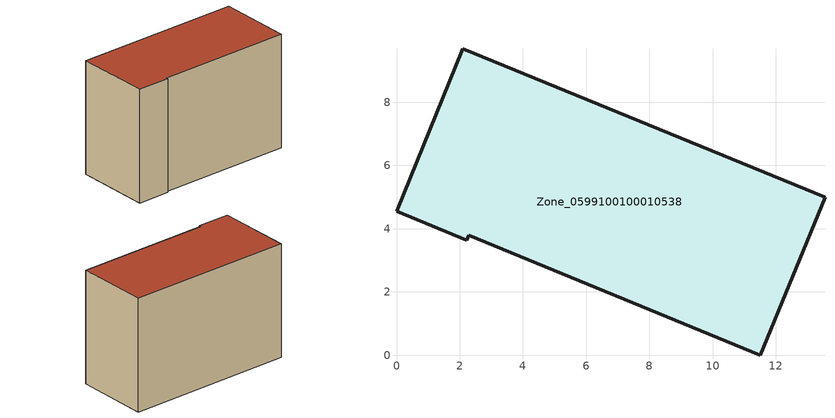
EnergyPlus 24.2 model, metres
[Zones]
Zone_0599100100010538
 floor ground (C_G): 2.1,9.69 13.55,4.99 11.5,0 2.29,3.79 2.22,3.63 0,4.56 z0
 wall outside (C_F): 13.55,4.99 2.1,9.69 0,4.56 2.22,3.63 2.29,3.79 11.5,0 13.55,4.99 z0:8.44
 roof outside (C_R): 2.1,9.69 0,4.56 2.22,3.63 2.29,3.79 11.5,0 13.55,4.99 z8.44
[BUILDING]
Pand.0599100100010538: North Axis=0; Terrain=City; Loads Convergence Tolerance Value=0.04; Temperature Convergence Tolerance Value=0.4; Solar Distribution=FullExterior; Maximum Number of Warmup Days=25; Minimum Number of Warmup Days=1
[Site:Location]
Rotterdam.The.Hague.AP_ZH_NLD Design_Conditions: Latitude=51.96; Longitude=4.45; Time Zone=1; Elevation=-4.5
[SITE:GROUNDTEMPERATURE:BUILDINGSURFACE]
18, 18, 18, 18, 18, 18, 18, 18, 18, 18, 18, 18
[MATERIAL] Thermal Absorptance=0.9; Solar Absorptance=0.7; Visible Absorptance=0.7
Name | Roughness | Thickness | Conductivity | Density | Specific Heat
G.TI.2015-2018 | MediumSmooth | 0.15 | 0.0428571 | 540 | 1210
F.TI.2015-2018 | Rough | 0.3 | 0.0666667 | 1920 | 840
R.TI.2015-2018 | MediumRough | 0.2 | 0.0333333 | 1500 | 1000
[CONSTRUCTION]
C_G: G.TI.2015-2018
C_F: F.TI.2015-2018
C_R: R.TI.2015-2018
[ZONE]
Zone_0599100100010538: Type=1; Multiplier=1; Ceiling Height=Autocalculate; Volume=Autocalculate; Floor Area=autocalculate; Part of Total Floor Area=Yes
[ZONEINFILTRATION:DESIGNFLOWRATE]
Infil_Zone_0599100100010538: Zone or ZoneList or Space or SpaceList=Zone_0599100100010538; Schedule=AlwaysOn; Design Flow Rate Calculation Method=Flow/Area; Flow Rate per Floor Area=0.0015; Constant Term Coefficient=1; Temperature Term Coefficient=0; Velocity Term Coefficient=0; Velocity Squared Term Coefficient=0
[HVACTEMPLATE:ZONE:IDEALLOADSAIRSYSTEM]
Zone_0599100100010538: Maximum Heating Supply Air Temperature=50; Minimum Cooling Supply Air Temperature=13; Maximum Heating Supply Air Humidity Ratio=0.0156; Minimum Cooling Supply Air Humidity Ratio=0.0077; Heating Limit=NoLimit; Cooling Limit=NoLimit; Dehumidification Control Type=ConstantSensibleHeatRatio; Cooling Sensible Heat Ratio=0.7; Dehumidification Setpoint=60; Humidification Control Type=None; Humidification Setpoint=30; Outdoor Air Method=None; Outdoor Air Flow Rate per Person=0.00944; Outdoor Air Flow Rate per Zone Floor Area=0; Outdoor Air Flow Rate per Zone=0; Demand Controlled Ventilation Type=None; Outdoor Air Economizer Type=NoEconomizer; Heat Recovery Type=None; Sensible Heat Recovery Effectiveness=0.7; Latent Heat Recovery Effectiveness=0.65
[ZONECONTROL:THERMOSTAT]
ThermostatControl_Zone_0599100100010538: Zone or ZoneList=Zone_0599100100010538; Control Type Schedule=DualSetpointControlType; Control 1=Thermostat_Zone_0599100100010538; Temperature Difference Between Cutout And Setpoint=0
[THERMOSTATSETPOINT:DUALSETPOINT]
Thermostat_Zone_0599100100010538: Heating Setpoint Temperature Schedule=HeatingSetpoint_Zone_0599100100010538; Cooling Setpoint Temperature Schedule=CoolingSetpoint_Zone_0599100100010538
[SCHEDULE:COMPACT]
HeatingSetpoint_Zone_0599100100010538: Through: 12/31, For: AllDays, Until: 24:00, 21
CoolingSetpoint_Zone_0599100100010538: Through: 12/31, For: AllDays, Until: 24:00, 24
DualSetpointControlType: Through: 12/31, For: AllDays, Until: 24:00, 4
AlwaysOn: Through: 12/31, For: AllDays, Until: 24:00, 1
